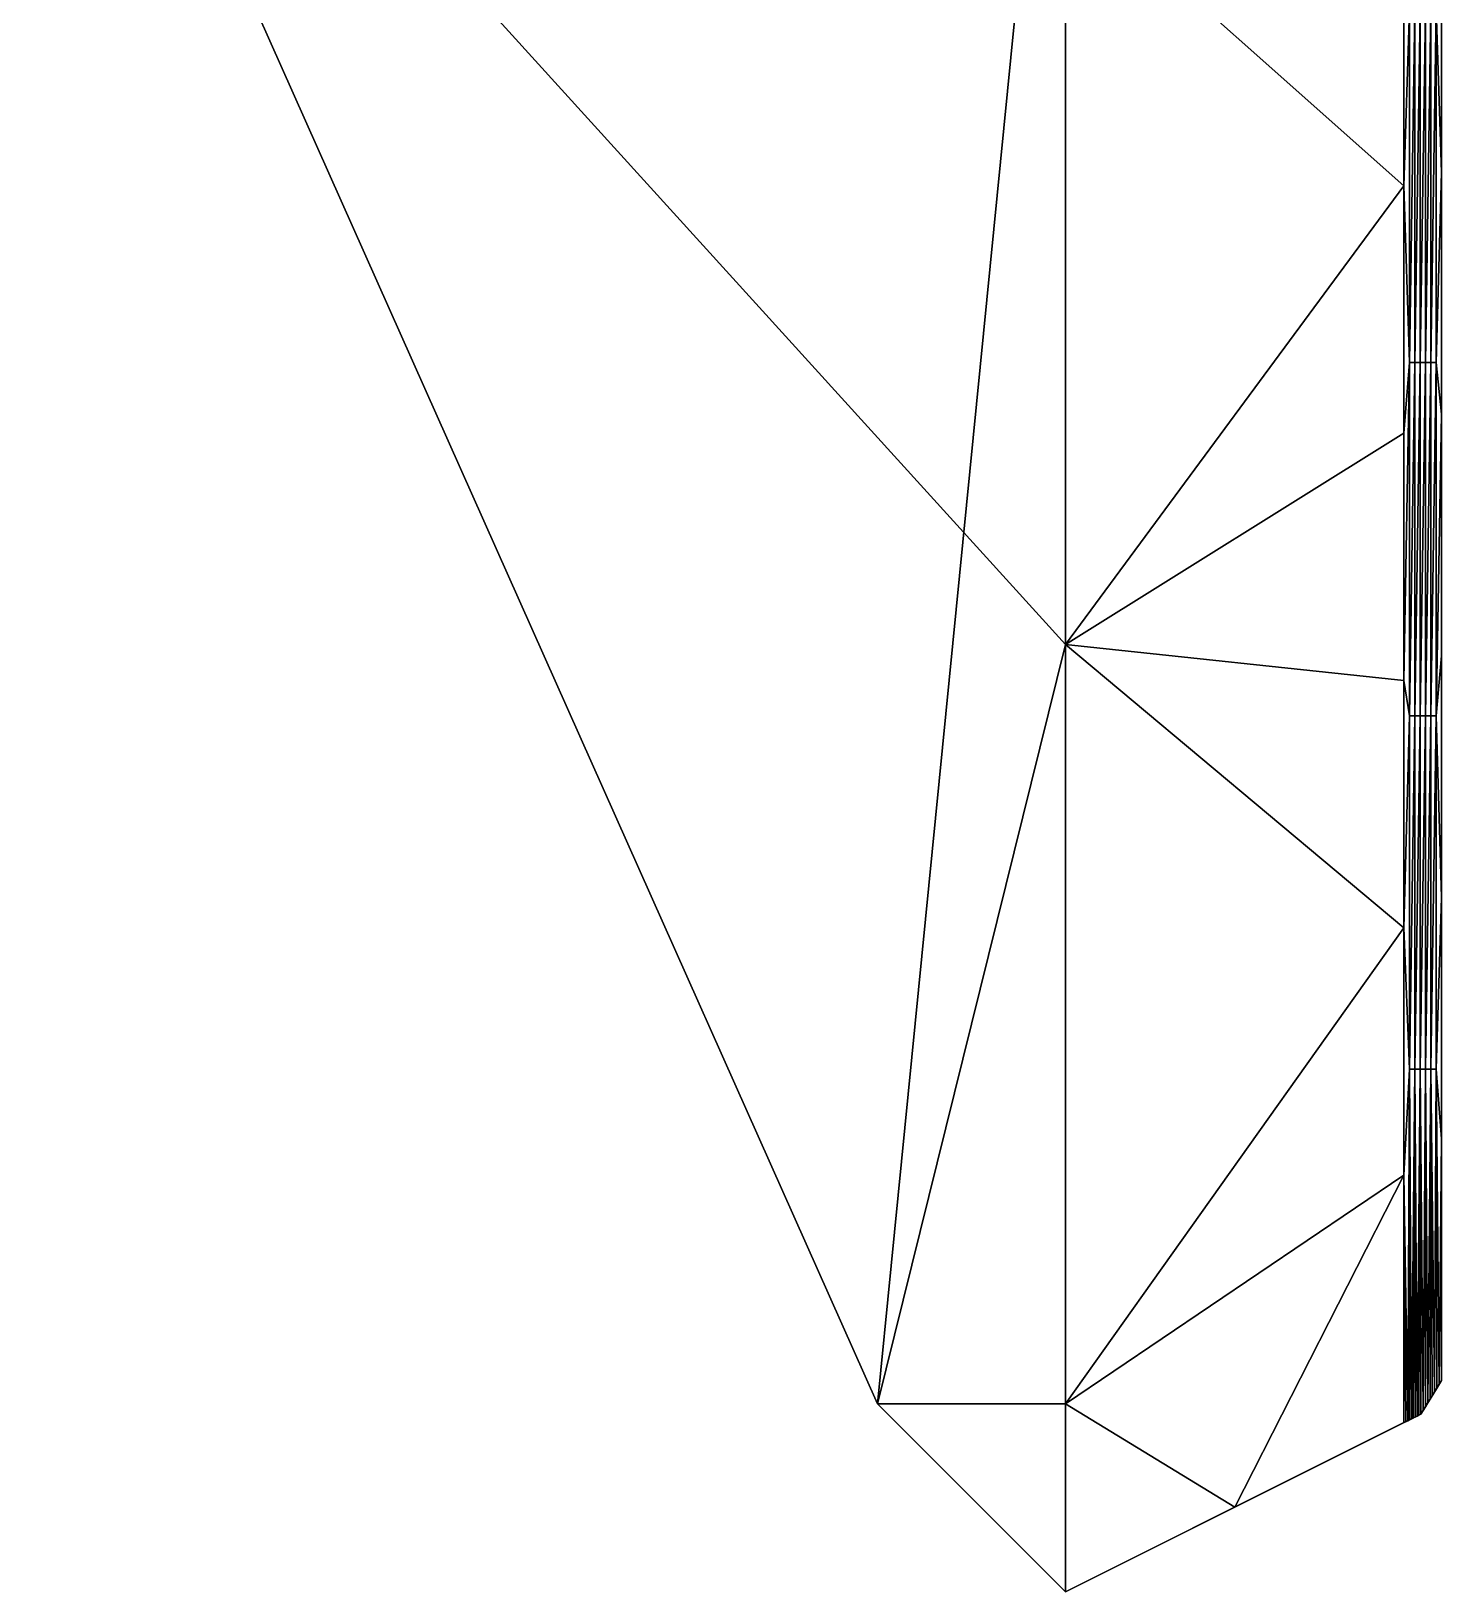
# Model space of a CAD drawing. Header units: millimetres. Extents: x -1242 to -1140, y -679 to -558.
# Drawn here: x -1219.15 to -1181.43, y -678.71 to -637.2 of the extents above; entities that cross this region are included whole.
import ezdxf

# ---------------------------------------------------------------- set-up
doc = ezdxf.new("R2010")
doc.units = ezdxf.units.MM
doc.header["$MEASUREMENT"] = 0
doc.layers.add('Corners UP', color=18, linetype='Continuous', true_color=0x000000)

msp = doc.modelspace()

# ---------------------------------------------------------------- meshes
at = {"layer": 'Corners UP'}
mesh = msp.add_polyface(dxfattribs=at)
corners = [(-1196.653, -673.711), (-1219.153, -623.211, 2), (-1219.153, -623.211), (-1191.653, -633.311), (-1191.653, -653.511), (-1219.153, -623.211), (-1219.153, -623.211, 2), (-1196.653, -673.711, 2), (-1191.653, -623.211, 2), (-1191.653, -653.511, 51), (-1182.653, -641.316, 51), (-1191.653, -633.311, 51), (-1182.653, -634.737, 51), (-1182.653, -628.158, 51), (-1182.653, -647.895, 51), (-1191.653, -572.711, 26.5), (-1191.653, -623.211, 2), (-1191.653, -673.711, 26.5), (-1191.653, -613.111, 51), (-1182.653, -634.737), (-1182.653, -641.316), (-1182.653, -628.158), (-1182.653, -647.895), (-1182.368, -636.617, 50.714), (-1182.225, -636.617, 50.571), (-1182.225, -627.219, 50.571), (-1182.368, -627.219, 50.714), (-1182.51, -636.617, 50.857), (-1182.51, -627.219, 50.857), (-1182.368, -646.016, 50.714), (-1182.225, -646.016, 50.571), (-1182.51, -646.016, 50.857), (-1182.653, -628.158, 51), (-1182.653, -634.737, 51), (-1182.653, -641.316, 51), (-1182.653, -647.895, 51), (-1182.51, -636.617, 0.143), (-1182.368, -627.219, 0.286), (-1182.368, -636.617, 0.286), (-1182.368, -646.016, 0.286), (-1182.225, -636.617, 0.429), (-1182.51, -646.016, 0.143), (-1182.368, -655.414, 0.286), (-1182.225, -646.016, 0.429), (-1182.51, -655.414, 0.143), (-1182.51, -627.219, 0.143), (-1182.653, -634.737), (-1182.653, -641.316), (-1182.653, -647.895)]
mesh.append_faces([[corners[k] for k in face] for face in [(0, 1, 2, 2), (3, 4, 5, 5), (6, 7, 8, 8), (9, 10, 11, 11), (11, 10, 12, 12), (12, 13, 11, 11), (9, 14, 10, 10), (15, 16, 17, 17), (18, 15, 17, 17), (3, 19, 20, 20), (3, 21, 19, 19), (22, 4, 20, 20), (3, 20, 4, 4), (23, 24, 25, 25), (23, 25, 26, 26), (27, 23, 26, 26), (27, 26, 28, 28), (29, 30, 24, 24), (29, 24, 23, 23), (31, 29, 23, 23), (31, 23, 27, 27), (28, 32, 33, 33), (28, 33, 27, 27), (33, 34, 27, 27), (35, 31, 34, 34), (31, 27, 34, 34), (36, 37, 38, 38), (39, 38, 40, 40), (41, 36, 38, 38), (41, 38, 39, 39), (42, 39, 43, 43), (44, 41, 39, 39), (45, 36, 46, 46), (46, 36, 47, 47), (48, 47, 41, 41), (41, 47, 36, 36)]])
mesh = msp.add_polyface(dxfattribs=at)
corners = [(-1181.653, -640.964, 1), (-1181.653, -608.836, 10.8), (-1181.653, -640.964, 25.5), (-1181.653, -608.836, 40.2), (-1181.653, -640.964, 50), (-1181.653, -608.836, 40.2), (-1181.653, -634.539, 50), (-1181.939, -636.617, 50.286), (-1181.796, -636.617, 50.143), (-1181.796, -627.219, 50.143), (-1181.939, -627.219, 50.286), (-1182.082, -636.617, 50.429), (-1182.082, -627.219, 50.429), (-1182.225, -636.617, 50.571), (-1182.225, -627.219, 50.571), (-1181.939, -646.016, 50.286), (-1181.796, -646.016, 50.143), (-1182.082, -646.016, 50.429), (-1182.225, -646.016, 50.571), (-1181.653, -640.964, 50), (-1181.653, -634.539, 50), (-1181.653, -628.113, 50), (-1181.653, -647.39, 50), (-1181.939, -636.617, 0.714), (-1181.796, -627.219, 0.857), (-1181.796, -636.617, 0.857), (-1182.082, -636.617, 0.571), (-1181.939, -627.219, 0.714), (-1182.225, -636.617, 0.429), (-1182.082, -627.219, 0.571), (-1182.368, -636.617, 0.286), (-1182.225, -627.219, 0.429), (-1181.939, -646.016, 0.714), (-1181.796, -646.016, 0.857), (-1182.082, -646.016, 0.571), (-1182.225, -646.016, 0.429), (-1182.368, -646.016, 0.286), (-1181.653, -634.539, 1), (-1181.653, -640.964, 1), (-1181.653, -628.113, 1), (-1181.653, -647.39, 1)]
mesh.append_faces([[corners[k] for k in face] for face in [(0, 1, 2, 2), (2, 3, 4, 4), (5, 6, 4, 4), (7, 8, 9, 9), (7, 9, 10, 10), (11, 7, 10, 10), (11, 10, 12, 12), (13, 11, 12, 12), (13, 12, 14, 14), (15, 16, 8, 8), (15, 8, 7, 7), (17, 15, 7, 7), (17, 7, 11, 11), (18, 17, 11, 11), (18, 11, 13, 13), (8, 19, 20, 20), (21, 9, 8, 8), (21, 8, 20, 20), (16, 22, 19, 19), (16, 19, 8, 8), (23, 24, 25, 25), (26, 27, 23, 23), (28, 29, 26, 26), (30, 31, 28, 28), (32, 23, 25, 25), (32, 25, 33, 33), (34, 26, 23, 23), (34, 23, 32, 32), (35, 28, 26, 26), (35, 26, 34, 34), (36, 28, 35, 35), (25, 37, 38, 38), (39, 37, 25, 25), (39, 25, 24, 24), (33, 25, 38, 38), (33, 38, 40, 40)]])
mesh = msp.add_polyface(dxfattribs=at)
corners = [(-1181.653, -608.836, 30.4), (-1181.639, -608.822, 25.963), (-1181.597, -608.78, 26.418), (-1181.653, -608.836, 25.5), (-1181.529, -608.711, 26.862), (-1181.653, -608.836, 20.6), (-1181.597, -608.78, 24.582), (-1181.639, -608.822, 25.037), (-1181.435, -608.618, 23.703), (-1181.529, -608.711, 24.138), (-1181.653, -608.836, 25.5), (-1181.653, -640.964, 25.5), (-1181.653, -608.836, 20.6), (-1181.653, -608.836, 25.5), (-1181.653, -608.836, 10.8), (-1181.653, -608.836, 15.7), (-1181.653, -640.964, 1), (-1181.653, -634.539, 1), (-1181.653, -608.836, 1), (-1181.653, -608.836, 5.9), (-1181.653, -615.262, 1), (-1181.653, -621.687, 1), (-1181.653, -628.113, 1), (-1181.653, -608.836, 45.1), (-1181.653, -608.836, 50), (-1181.653, -615.262, 50), (-1181.653, -621.687, 50), (-1181.653, -628.113, 50), (-1181.653, -608.836, 40.2), (-1181.653, -634.539, 50), (-1181.653, -608.836, 40.2), (-1181.653, -608.836, 35.3), (-1181.653, -608.836, 30.4), (-1181.653, -615.262, 50), (-1181.653, -608.836, 50), (-1181.764, -608.79, 50.111), (-1181.796, -617.82, 50.143), (-1181.653, -621.687, 50), (-1181.875, -608.744, 50.222), (-1181.796, -627.219, 50.143), (-1181.653, -628.113, 50), (-1181.653, -615.262, 1), (-1181.764, -608.79, 0.889), (-1181.653, -608.836, 1), (-1181.796, -617.82, 0.857), (-1181.653, -621.687, 1), (-1181.875, -608.744, 0.778), (-1181.796, -627.219, 0.857), (-1181.653, -628.113, 1)]
mesh.append_faces([[corners[k] for k in face] for face in [(0, 1, 2, 2), (0, 3, 1, 1), (2, 4, 0, 0), (5, 6, 7, 7), (5, 8, 9, 9), (9, 6, 5, 5), (5, 7, 10, 10), (11, 12, 13, 13), (14, 15, 11, 11), (12, 11, 15, 15), (16, 17, 14, 14), (18, 19, 20, 20), (21, 20, 19, 19), (19, 22, 21, 21), (14, 22, 19, 19), (22, 14, 17, 17), (23, 24, 25, 25), (23, 26, 27, 27), (28, 27, 29, 29), (23, 25, 26, 26), (28, 23, 27, 27), (30, 11, 31, 31), (11, 13, 32, 32), (32, 31, 11, 11), (33, 34, 35, 35), (35, 36, 33, 33), (37, 33, 36, 36), (38, 36, 35, 35), (39, 40, 37, 37), (36, 39, 37, 37), (41, 42, 43, 43), (42, 41, 44, 44), (45, 44, 41, 41), (46, 42, 44, 44), (47, 45, 48, 48), (44, 45, 47, 47)]])
mesh = msp.add_polyface(dxfattribs=at)
corners = [(-1196.653, -673.711), (-1196.653, -673.711, 2), (-1219.153, -623.211, 2), (-1196.653, -673.711), (-1219.153, -623.211), (-1191.653, -653.511), (-1191.653, -673.711, 2), (-1191.653, -623.211, 2), (-1196.653, -673.711, 2), (-1182.653, -654.474, 51), (-1182.653, -647.895, 51), (-1191.653, -653.511, 51), (-1182.653, -661.053, 51), (-1191.653, -623.211, 2), (-1191.653, -673.711, 2), (-1191.653, -673.711, 26.5), (-1191.653, -653.511, 51), (-1191.653, -633.311, 51), (-1191.653, -613.111, 51), (-1182.653, -661.053), (-1182.653, -654.474), (-1191.653, -673.711), (-1182.653, -647.895), (-1182.225, -655.414, 50.571), (-1182.082, -646.016, 50.429), (-1182.225, -646.016, 50.571), (-1182.368, -655.414, 50.714), (-1182.368, -646.016, 50.714), (-1182.51, -655.414, 50.857), (-1182.51, -646.016, 50.857), (-1182.225, -664.812, 50.571), (-1182.082, -655.414, 50.429), (-1182.368, -664.812, 50.714), (-1182.51, -664.812, 50.857), (-1182.653, -647.895, 51), (-1182.653, -654.474, 51), (-1182.653, -661.053, 51), (-1182.225, -655.414, 0.429), (-1182.225, -646.016, 0.429), (-1182.082, -646.016, 0.571), (-1182.368, -655.414, 0.286), (-1182.51, -655.414, 0.143), (-1182.368, -646.016, 0.286), (-1182.225, -664.812, 0.429), (-1182.082, -655.414, 0.571), (-1182.368, -664.812, 0.286), (-1182.51, -664.812, 0.143), (-1182.51, -646.016, 0.143), (-1182.653, -654.474), (-1182.653, -647.895), (-1182.653, -661.053)]
mesh.append_faces([[corners[k] for k in face] for face in [(0, 1, 2, 2), (3, 4, 5, 5), (6, 7, 8, 8), (9, 10, 11, 11), (9, 11, 12, 12), (13, 14, 15, 15), (16, 17, 15, 15), (17, 18, 15, 15), (19, 5, 20, 20), (19, 21, 5, 5), (22, 20, 5, 5), (23, 24, 25, 25), (26, 23, 25, 25), (26, 25, 27, 27), (28, 26, 27, 27), (28, 27, 29, 29), (30, 31, 23, 23), (32, 30, 23, 23), (32, 23, 26, 26), (33, 32, 26, 26), (33, 26, 28, 28), (29, 34, 35, 35), (29, 35, 28, 28), (28, 35, 36, 36), (28, 36, 33, 33), (37, 38, 39, 39), (40, 38, 37, 37), (41, 42, 40, 40), (43, 37, 44, 44), (45, 40, 37, 37), (46, 41, 40, 40), (46, 40, 45, 45), (47, 41, 48, 48), (47, 48, 49, 49), (41, 46, 50, 50), (41, 50, 48, 48)]])
mesh = msp.add_polyface(dxfattribs=at)
corners = [(-1181.653, -673.093, 21.417), (-1181.653, -673.093, 17.333), (-1181.653, -640.964, 25.5), (-1181.653, -673.093, 13.25), (-1181.653, -640.964, 1), (-1181.653, -647.39, 1), (-1181.653, -673.093, 9.167), (-1181.653, -653.816, 1), (-1181.653, -673.093, 25.5), (-1181.653, -653.816, 50), (-1181.653, -673.093, 41.833), (-1181.653, -647.39, 50), (-1181.653, -660.241, 50), (-1181.653, -673.093, 41.833), (-1181.653, -640.964, 50), (-1181.653, -673.093, 37.75), (-1181.939, -655.414, 50.286), (-1181.796, -655.414, 50.143), (-1181.796, -646.016, 50.143), (-1181.939, -646.016, 50.286), (-1182.082, -655.414, 50.429), (-1182.082, -646.016, 50.429), (-1182.225, -655.414, 50.571), (-1181.939, -664.812, 50.286), (-1181.796, -664.812, 50.143), (-1182.082, -664.812, 50.429), (-1182.225, -664.812, 50.571), (-1181.653, -647.39, 50), (-1181.653, -653.816, 50), (-1181.653, -660.241, 50), (-1181.939, -655.414, 0.714), (-1181.939, -646.016, 0.714), (-1181.796, -646.016, 0.857), (-1181.796, -655.414, 0.857), (-1182.082, -655.414, 0.571), (-1182.082, -646.016, 0.571), (-1182.225, -655.414, 0.429), (-1181.939, -664.812, 0.714), (-1182.082, -664.812, 0.571), (-1181.653, -647.39, 1), (-1181.653, -653.816, 1), (-1181.653, -660.241, 1), (-1181.796, -664.812, 0.857)]
mesh.append_faces([[corners[k] for k in face] for face in [(0, 1, 2, 2), (1, 3, 2, 2), (2, 3, 4, 4), (3, 5, 4, 4), (6, 7, 5, 5), (8, 0, 2, 2), (9, 10, 11, 11), (12, 13, 9, 9), (14, 15, 2, 2), (10, 15, 11, 11), (11, 15, 14, 14), (16, 17, 18, 18), (16, 18, 19, 19), (20, 16, 19, 19), (20, 19, 21, 21), (22, 20, 21, 21), (23, 24, 17, 17), (23, 17, 16, 16), (25, 23, 16, 16), (25, 16, 20, 20), (26, 25, 20, 20), (27, 18, 17, 17), (27, 17, 28, 28), (17, 29, 28, 28), (29, 17, 24, 24), (30, 31, 32, 32), (30, 32, 33, 33), (34, 35, 31, 31), (34, 31, 30, 30), (36, 35, 34, 34), (37, 30, 33, 33), (38, 34, 30, 30), (39, 40, 33, 33), (39, 33, 32, 32), (33, 40, 41, 41), (41, 42, 33, 33)]])
mesh = msp.add_polyface(dxfattribs=at)
corners = [(-1181.653, -647.39, 1), (-1181.653, -673.093, 13.25), (-1181.653, -673.093, 9.167), (-1181.653, -660.241, 1), (-1181.653, -673.093, 5.083), (-1181.653, -666.667, 1), (-1181.653, -673.093, 1), (-1181.653, -653.816, 1), (-1181.653, -673.093, 45.917), (-1181.653, -666.667, 50), (-1181.653, -673.093, 50), (-1181.653, -660.241, 50), (-1181.653, -673.093, 41.833), (-1181.653, -673.093, 33.667), (-1181.653, -640.964, 25.5), (-1181.653, -673.093, 37.75), (-1181.653, -673.093, 29.583), (-1181.653, -673.093, 25.5), (-1181.715, -673.192, 50.061), (-1181.653, -666.667, 50), (-1181.796, -664.812, 50.143), (-1181.653, -660.241, 50), (-1181.837, -673.391, 50.184), (-1181.939, -664.812, 50.286), (-1181.653, -673.093, 50), (-1181.776, -673.292, 50.123), (-1181.96, -673.59, 50.307), (-1181.899, -673.49, 50.246), (-1181.791, -673.316, 31.763), (-1181.653, -673.093, 25.5), (-1181.653, -673.093, 29.583), (-1181.653, -673.093, 33.667), (-1181.653, -673.093, 50), (-1181.715, -673.192, 50.061), (-1181.653, -673.093, 45.917), (-1181.939, -664.812, 0.714), (-1181.796, -655.414, 0.857), (-1181.796, -664.812, 0.857), (-1181.715, -673.192, 0.939), (-1181.653, -666.667, 1), (-1181.653, -660.241, 1), (-1181.837, -673.391, 0.816), (-1181.653, -673.093, 1), (-1181.776, -673.292, 0.877), (-1181.899, -673.49, 0.754), (-1181.96, -673.59, 0.693), (-1182.022, -673.689, 0.631), (-1181.715, -673.192, 0.939), (-1181.653, -673.093, 1), (-1181.653, -673.093, 5.083), (-1181.791, -673.316, 6.71), (-1181.653, -673.093, 9.167), (-1181.791, -673.316, 12.974), (-1181.653, -673.093, 13.25), (-1181.791, -673.316, 19.237), (-1181.653, -673.093, 17.333), (-1181.653, -673.093, 21.417)]
mesh.append_faces([[corners[k] for k in face] for face in [(0, 1, 2, 2), (3, 2, 4, 4), (4, 5, 3, 3), (4, 6, 5, 5), (3, 7, 2, 2), (8, 9, 10, 10), (11, 9, 8, 8), (11, 8, 12, 12), (13, 14, 15, 15), (14, 13, 16, 16), (14, 16, 17, 17), (18, 19, 20, 20), (20, 19, 21, 21), (22, 20, 23, 23), (19, 18, 24, 24), (20, 22, 25, 25), (23, 26, 27, 27), (18, 20, 25, 25), (22, 23, 27, 27), (28, 29, 30, 30), (31, 28, 30, 30), (32, 33, 34, 34), (35, 36, 37, 37), (38, 37, 39, 39), (37, 40, 39, 39), (41, 35, 37, 37), (39, 42, 38, 38), (37, 43, 41, 41), (35, 44, 45, 45), (38, 43, 37, 37), (45, 46, 35, 35), (35, 41, 44, 44), (47, 48, 49, 49), (49, 50, 47, 47), (50, 49, 51, 51), (52, 51, 53, 53), (54, 55, 56, 56)]])
mesh = msp.add_polyface(dxfattribs=at)
corners = [(-1196.653, -673.711), (-1191.653, -653.511), (-1191.653, -673.711), (-1182.653, -667.632, 51), (-1191.653, -673.711, 51), (-1187.153, -676.461, 51), (-1182.653, -674.211, 51), (-1182.653, -661.053, 51), (-1191.653, -673.711, 51), (-1191.653, -653.511, 51), (-1196.653, -673.711, 26.5), (-1196.653, -673.711, 51), (-1191.653, -673.711, 51), (-1191.653, -673.711, 26.5), (-1196.653, -673.711, 2), (-1191.653, -673.711, 2), (-1191.653, -673.711, 26.5), (-1191.653, -673.711, 51), (-1191.653, -653.511, 51), (-1182.653, -661.053), (-1182.653, -667.632), (-1182.653, -674.211), (-1187.153, -676.461), (-1182.554, -674.161, 50.901), (-1182.51, -664.812, 50.857), (-1182.653, -667.632, 51), (-1182.454, -674.111, 50.801), (-1182.368, -664.812, 50.714), (-1182.653, -661.053, 51), (-1182.306, -674.037, 50.652), (-1182.225, -664.812, 50.571), (-1182.256, -674.012, 50.602), (-1182.355, -674.062, 50.702), (-1182.405, -674.086, 50.752), (-1182.504, -674.136, 50.851), (-1182.653, -674.211, 51), (-1182.603, -674.186, 50.95), (-1182.554, -674.161, 0.099), (-1182.653, -667.632), (-1182.51, -664.812, 0.143), (-1182.454, -674.111, 0.199), (-1182.368, -664.812, 0.286), (-1182.653, -661.053), (-1182.306, -674.037, 0.348), (-1182.225, -664.812, 0.429), (-1182.355, -674.062, 0.298), (-1182.405, -674.086, 0.248), (-1182.504, -674.136, 0.149), (-1182.603, -674.186, 0.05), (-1182.653, -674.211)]
mesh.append_faces([[corners[k] for k in face] for face in [(0, 1, 2, 2), (3, 4, 5, 5), (6, 3, 5, 5), (7, 8, 3, 3), (7, 9, 8, 8), (10, 11, 12, 12), (10, 12, 13, 13), (14, 10, 13, 13), (14, 13, 15, 15), (16, 17, 18, 18), (2, 19, 20, 20), (21, 22, 20, 20), (20, 22, 2, 2), (23, 24, 25, 25), (26, 27, 24, 24), (24, 28, 25, 25), (29, 30, 27, 27), (30, 29, 31, 31), (32, 27, 33, 33), (27, 26, 33, 33), (26, 24, 34, 34), (25, 35, 36, 36), (23, 25, 36, 36), (34, 24, 23, 23), (29, 27, 32, 32), (37, 38, 39, 39), (40, 39, 41, 41), (39, 38, 42, 42), (43, 41, 44, 44), (41, 43, 45, 45), (45, 46, 41, 41), (39, 47, 37, 37), (38, 48, 49, 49), (38, 37, 48, 48), (39, 40, 47, 47), (40, 41, 46, 46)]])
mesh = msp.add_polyface(dxfattribs=at)
corners = [(-1181.939, -664.812, 50.286), (-1182.082, -664.812, 50.429), (-1182.022, -673.689, 50.369), (-1182.083, -673.788, 50.43), (-1182.225, -664.812, 50.571), (-1182.144, -673.888, 50.491), (-1181.96, -673.59, 50.307), (-1182.206, -673.987, 50.553), (-1182.256, -674.012, 50.602), (-1182.068, -673.763, 38.026), (-1182.068, -673.763, 31.763), (-1181.93, -673.54, 31.763), (-1182.068, -673.763, 44.29), (-1181.93, -673.54, 38.026), (-1182.206, -673.987, 25.5), (-1181.653, -673.093, 25.5), (-1182.206, -673.987, 42.202), (-1182.022, -673.689, 50.369), (-1181.93, -673.54, 44.29), (-1182.083, -673.788, 50.43), (-1182.144, -673.888, 50.491), (-1182.082, -664.812, 0.571), (-1181.939, -655.414, 0.714), (-1181.939, -664.812, 0.714), (-1182.225, -664.812, 0.429), (-1182.082, -655.414, 0.571), (-1182.368, -664.812, 0.286), (-1182.225, -655.414, 0.429), (-1182.022, -673.689, 0.631), (-1182.144, -673.888, 0.509), (-1182.083, -673.788, 0.57), (-1182.206, -673.987, 0.447), (-1182.306, -674.037, 0.348), (-1182.256, -674.012, 0.398), (-1182.068, -673.763, 12.974), (-1182.068, -673.763, 6.71), (-1181.93, -673.54, 6.71), (-1182.068, -673.763, 19.237), (-1181.93, -673.54, 12.974), (-1182.083, -673.788, 0.57), (-1182.144, -673.888, 0.509), (-1182.022, -673.689, 0.631), (-1182.206, -673.987, 8.798), (-1182.206, -673.987, 4.623), (-1181.96, -673.59, 0.693), (-1182.206, -673.987, 12.974), (-1182.206, -673.987, 17.149), (-1181.93, -673.54, 19.237)]
mesh.append_faces([[corners[k] for k in face] for face in [(0, 1, 2, 2), (3, 2, 1, 1), (1, 4, 5, 5), (3, 1, 5, 5), (2, 6, 0, 0), (7, 5, 4, 4), (8, 7, 4, 4), (9, 10, 11, 11), (12, 9, 13, 13), (14, 11, 10, 10), (15, 11, 14, 14), (12, 16, 9, 9), (17, 12, 18, 18), (12, 19, 20, 20), (17, 19, 12, 12), (21, 22, 23, 23), (24, 25, 21, 21), (26, 27, 24, 24), (23, 28, 21, 21), (24, 21, 29, 29), (30, 29, 21, 21), (30, 21, 28, 28), (31, 24, 29, 29), (32, 24, 33, 33), (33, 24, 31, 31), (34, 35, 36, 36), (37, 34, 38, 38), (39, 35, 40, 40), (35, 39, 41, 41), (41, 36, 35, 35), (42, 43, 35, 35), (36, 41, 44, 44), (45, 42, 34, 34), (34, 42, 35, 35), (46, 34, 37, 37), (14, 37, 47, 47)]])
mesh = msp.add_polyface(dxfattribs=at)
corners = [(-1181.93, -673.54, 38.026), (-1181.93, -673.54, 31.763), (-1181.791, -673.316, 31.763), (-1181.791, -673.316, 38.026), (-1182.068, -673.763, 38.026), (-1181.93, -673.54, 44.29), (-1181.791, -673.316, 44.29), (-1182.068, -673.763, 44.29), (-1181.653, -673.093, 25.5), (-1181.653, -673.093, 33.667), (-1181.653, -673.093, 37.75), (-1181.653, -673.093, 41.833), (-1181.653, -673.093, 45.917), (-1181.715, -673.192, 50.061), (-1181.776, -673.292, 50.123), (-1181.837, -673.391, 50.184), (-1181.899, -673.49, 50.246), (-1181.96, -673.59, 50.307), (-1182.022, -673.689, 50.369), (-1181.93, -673.54, 12.974), (-1181.93, -673.54, 6.71), (-1181.791, -673.316, 6.71), (-1181.791, -673.316, 12.974), (-1182.068, -673.763, 12.974), (-1181.93, -673.54, 19.237), (-1181.791, -673.316, 19.237), (-1182.068, -673.763, 19.237), (-1181.899, -673.49, 0.754), (-1181.837, -673.391, 0.816), (-1181.776, -673.292, 0.877), (-1181.715, -673.192, 0.939), (-1181.96, -673.59, 0.693), (-1181.653, -673.093, 13.25), (-1181.653, -673.093, 17.333), (-1181.653, -673.093, 21.417), (-1182.206, -673.987, 25.5), (-1181.653, -673.093, 9.167)]
mesh.append_faces([[corners[k] for k in face] for face in [(0, 1, 2, 2), (0, 2, 3, 3), (4, 1, 0, 0), (5, 0, 3, 3), (5, 3, 6, 6), (7, 0, 5, 5), (1, 8, 2, 2), (9, 10, 3, 3), (9, 3, 2, 2), (10, 11, 3, 3), (6, 3, 11, 11), (12, 13, 6, 6), (11, 12, 6, 6), (14, 15, 6, 6), (6, 15, 5, 5), (13, 14, 6, 6), (16, 5, 15, 15), (16, 17, 5, 5), (17, 18, 5, 5), (19, 20, 21, 21), (19, 21, 22, 22), (23, 20, 19, 19), (24, 19, 22, 22), (24, 22, 25, 25), (26, 19, 24, 24), (27, 28, 20, 20), (29, 21, 28, 28), (29, 30, 21, 21), (21, 20, 28, 28), (27, 20, 31, 31), (32, 33, 25, 25), (32, 25, 22, 22), (24, 25, 8, 8), (34, 8, 25, 25), (35, 24, 8, 8), (36, 22, 21, 21)]])
mesh = msp.add_polyface(dxfattribs=at)
corners = [(-1190.304, -678.036, 36.429), (-1188.954, -677.361, 43.714), (-1190.304, -678.036, 43.714), (-1190.304, -678.036, 29.143), (-1188.954, -677.361, 36.429), (-1190.304, -678.036, 21.857), (-1188.954, -677.361, 29.143), (-1191.653, -678.711, 51), (-1191.653, -678.711, 45.9), (-1191.653, -678.711, 40.8), (-1191.653, -678.711, 35.7), (-1191.653, -678.711, 30.6), (-1191.653, -678.711, 25.5), (-1191.653, -678.711), (-1188.954, -677.361, 7.286), (-1190.304, -678.036, 7.286), (-1190.304, -678.036, 14.571), (-1191.653, -678.711, 20.4), (-1191.653, -678.711, 15.3), (-1191.653, -678.711, 10.2), (-1191.653, -678.711, 5.1), (-1196.653, -673.711, 51), (-1191.653, -678.711, 45.9), (-1191.653, -678.711, 51), (-1191.653, -678.711, 40.8), (-1196.653, -673.711, 26.5), (-1191.653, -678.711, 30.6), (-1191.653, -678.711, 35.7), (-1191.653, -678.711, 20.4), (-1191.653, -678.711, 25.5), (-1191.653, -678.711, 15.3), (-1196.653, -673.711, 2), (-1191.653, -678.711, 10.2), (-1191.653, -678.711), (-1191.653, -678.711, 5.1), (-1196.653, -673.711), (-1191.653, -673.711, 51), (-1196.653, -673.711, 51), (-1191.653, -678.711, 51), (-1187.153, -676.461, 51), (-1191.653, -673.711), (-1191.653, -678.711), (-1196.653, -673.711)]
mesh.append_faces([[corners[k] for k in face] for face in [(0, 1, 2, 2), (3, 4, 0, 0), (5, 6, 3, 3), (1, 7, 2, 2), (2, 8, 9, 9), (7, 8, 2, 2), (0, 2, 9, 9), (0, 9, 10, 10), (3, 0, 10, 10), (3, 10, 11, 11), (3, 11, 12, 12), (12, 5, 3, 3), (13, 14, 15, 15), (16, 5, 17, 17), (16, 17, 18, 18), (17, 5, 12, 12), (19, 16, 18, 18), (20, 15, 19, 19), (16, 19, 15, 15), (15, 20, 13, 13), (21, 22, 23, 23), (21, 24, 22, 22), (25, 26, 27, 27), (25, 28, 29, 29), (29, 26, 25, 25), (27, 24, 25, 25), (30, 31, 32, 32), (28, 25, 30, 30), (25, 24, 21, 21), (25, 31, 30, 30), (31, 33, 34, 34), (33, 31, 35, 35), (31, 34, 32, 32), (36, 37, 38, 38), (38, 39, 36, 36), (40, 41, 42, 42)]])
mesh = msp.add_polyface(dxfattribs=at)
corners = [(-1186.255, -676.012, 36.429), (-1184.905, -675.337, 43.714), (-1186.255, -676.012, 43.714), (-1187.604, -676.686, 36.429), (-1187.604, -676.686, 43.714), (-1187.604, -676.686, 29.143), (-1186.255, -676.012, 29.143), (-1187.604, -676.686, 21.857), (-1186.255, -676.012, 21.857), (-1187.604, -676.686, 14.571), (-1186.255, -676.012, 14.571), (-1187.604, -676.686, 7.286), (-1186.255, -676.012, 7.286), (-1188.954, -677.361, 36.429), (-1188.954, -677.361, 43.714), (-1188.954, -677.361, 29.143), (-1188.954, -677.361, 21.857), (-1188.954, -677.361, 14.571), (-1188.954, -677.361, 7.286), (-1190.304, -678.036, 36.429), (-1190.304, -678.036, 29.143), (-1190.304, -678.036, 21.857), (-1190.304, -678.036, 14.571), (-1190.304, -678.036, 7.286), (-1187.153, -676.461, 51), (-1191.653, -678.711, 51), (-1184.905, -675.337, 7.286), (-1187.153, -676.461), (-1191.653, -678.711), (-1191.653, -678.711), (-1191.653, -673.711), (-1187.153, -676.461)]
mesh.append_faces([[corners[k] for k in face] for face in [(0, 1, 2, 2), (3, 0, 2, 2), (3, 2, 4, 4), (5, 6, 0, 0), (5, 0, 3, 3), (7, 8, 6, 6), (7, 6, 5, 5), (9, 10, 8, 8), (9, 8, 7, 7), (11, 12, 10, 10), (11, 10, 9, 9), (13, 3, 4, 4), (13, 4, 14, 14), (15, 5, 3, 3), (15, 3, 13, 13), (16, 7, 5, 5), (16, 5, 15, 15), (17, 9, 7, 7), (17, 7, 16, 16), (18, 11, 9, 9), (18, 9, 17, 17), (19, 13, 14, 14), (20, 15, 13, 13), (21, 16, 15, 15), (22, 17, 16, 16), (22, 16, 21, 21), (23, 18, 17, 17), (23, 17, 22, 22), (2, 24, 4, 4), (14, 4, 24, 24), (25, 14, 24, 24), (26, 12, 27, 27), (11, 27, 12, 12), (27, 11, 18, 18), (28, 27, 18, 18), (29, 30, 31, 31)]])
mesh = msp.add_polyface(dxfattribs=at)
corners = [(-1184.905, -675.337, 36.429), (-1183.556, -674.662, 36.429), (-1183.556, -674.662, 43.714), (-1184.905, -675.337, 43.714), (-1184.905, -675.337, 29.143), (-1183.556, -674.662, 29.143), (-1184.905, -675.337, 21.857), (-1183.556, -674.662, 21.857), (-1184.905, -675.337, 14.571), (-1183.556, -674.662, 14.571), (-1184.905, -675.337, 7.286), (-1183.556, -674.662, 7.286), (-1186.255, -676.012, 36.429), (-1186.255, -676.012, 29.143), (-1186.255, -676.012, 21.857), (-1186.255, -676.012, 14.571), (-1186.255, -676.012, 7.286), (-1182.206, -673.987, 38.026), (-1182.206, -673.987, 42.202), (-1182.206, -673.987, 29.675), (-1182.206, -673.987, 33.851), (-1182.206, -673.987, 46.377), (-1182.653, -674.211, 51), (-1182.206, -673.987, 4.623), (-1182.206, -673.987, 8.798), (-1182.206, -673.987, 12.974), (-1182.653, -674.211), (-1182.206, -673.987, 17.149), (-1187.153, -676.461, 51), (-1186.255, -676.012, 43.714), (-1187.153, -676.461), (-1182.206, -673.987, 25.5)]
mesh.append_faces([[corners[k] for k in face] for face in [(0, 1, 2, 2), (0, 2, 3, 3), (4, 5, 1, 1), (4, 1, 0, 0), (6, 7, 5, 5), (6, 5, 4, 4), (8, 9, 7, 7), (8, 7, 6, 6), (10, 11, 9, 9), (10, 9, 8, 8), (12, 0, 3, 3), (13, 4, 0, 0), (13, 0, 12, 12), (14, 6, 4, 4), (14, 4, 13, 13), (15, 8, 6, 6), (15, 6, 14, 14), (16, 10, 8, 8), (16, 8, 15, 15), (17, 18, 2, 2), (17, 2, 1, 1), (19, 20, 5, 5), (2, 21, 22, 22), (2, 22, 3, 3), (23, 24, 11, 11), (24, 25, 9, 9), (24, 9, 11, 11), (23, 11, 26, 26), (25, 27, 9, 9), (28, 29, 3, 3), (28, 3, 22, 22), (20, 1, 5, 5), (27, 7, 9, 9), (30, 26, 11, 11), (30, 11, 10, 10), (31, 5, 7, 7)]])
mesh = msp.add_polyface(dxfattribs=at)
corners = [(-1182.256, -674.012, 50.602), (-1182.206, -673.987, 46.377), (-1182.206, -673.987, 50.553), (-1182.306, -674.037, 50.652), (-1183.556, -674.662, 43.714), (-1182.206, -673.987, 42.202), (-1182.206, -673.987, 38.026), (-1183.556, -674.662, 36.429), (-1182.206, -673.987, 33.851), (-1182.355, -674.062, 50.702), (-1182.554, -674.161, 50.901), (-1182.603, -674.186, 50.95), (-1182.653, -674.211, 51), (-1182.405, -674.086, 50.752), (-1182.454, -674.111, 50.801), (-1182.504, -674.136, 50.851), (-1183.556, -674.662, 29.143), (-1182.206, -673.987, 25.5), (-1182.206, -673.987, 29.675), (-1182.206, -673.987, 21.325), (-1183.556, -674.662, 21.857), (-1182.206, -673.987, 17.149), (-1182.306, -674.037, 0.348), (-1182.256, -674.012, 0.398), (-1182.206, -673.987, 4.623), (-1182.206, -673.987, 0.447), (-1182.355, -674.062, 0.298), (-1182.454, -674.111, 0.199), (-1182.405, -674.086, 0.248), (-1182.554, -674.161, 0.099), (-1182.504, -674.136, 0.149), (-1182.603, -674.186, 0.05), (-1182.653, -674.211), (-1182.068, -673.763, 31.763), (-1182.206, -673.987, 29.675), (-1182.206, -673.987, 25.5), (-1182.206, -673.987, 33.851), (-1182.206, -673.987, 38.026), (-1182.068, -673.763, 38.026), (-1182.206, -673.987, 42.202), (-1182.068, -673.763, 44.29), (-1182.206, -673.987, 46.377), (-1182.144, -673.888, 50.491), (-1182.206, -673.987, 50.553), (-1182.144, -673.888, 0.509), (-1182.206, -673.987, 4.623), (-1182.206, -673.987, 0.447), (-1182.068, -673.763, 6.71), (-1182.068, -673.763, 12.974), (-1182.206, -673.987, 17.149), (-1182.206, -673.987, 12.974), (-1182.068, -673.763, 19.237), (-1182.206, -673.987, 21.325)]
mesh.append_faces([[corners[k] for k in face] for face in [(0, 1, 2, 2), (1, 0, 3, 3), (4, 5, 1, 1), (6, 7, 8, 8), (9, 1, 3, 3), (10, 11, 1, 1), (11, 12, 1, 1), (13, 14, 1, 1), (15, 1, 14, 14), (1, 15, 10, 10), (9, 13, 1, 1), (16, 17, 18, 18), (19, 20, 21, 21), (22, 23, 24, 24), (24, 23, 25, 25), (20, 19, 17, 17), (26, 22, 24, 24), (27, 28, 24, 24), (26, 24, 28, 28), (29, 30, 24, 24), (24, 31, 29, 29), (27, 24, 30, 30), (32, 31, 24, 24), (33, 34, 35, 35), (34, 33, 36, 36), (37, 36, 38, 38), (33, 38, 36, 36), (38, 39, 37, 37), (39, 40, 41, 41), (40, 42, 41, 41), (41, 42, 43, 43), (44, 45, 46, 46), (47, 45, 44, 44), (48, 49, 50, 50), (51, 35, 52, 52), (49, 51, 52, 52)]])

doc.saveas('drawing.dxf')
